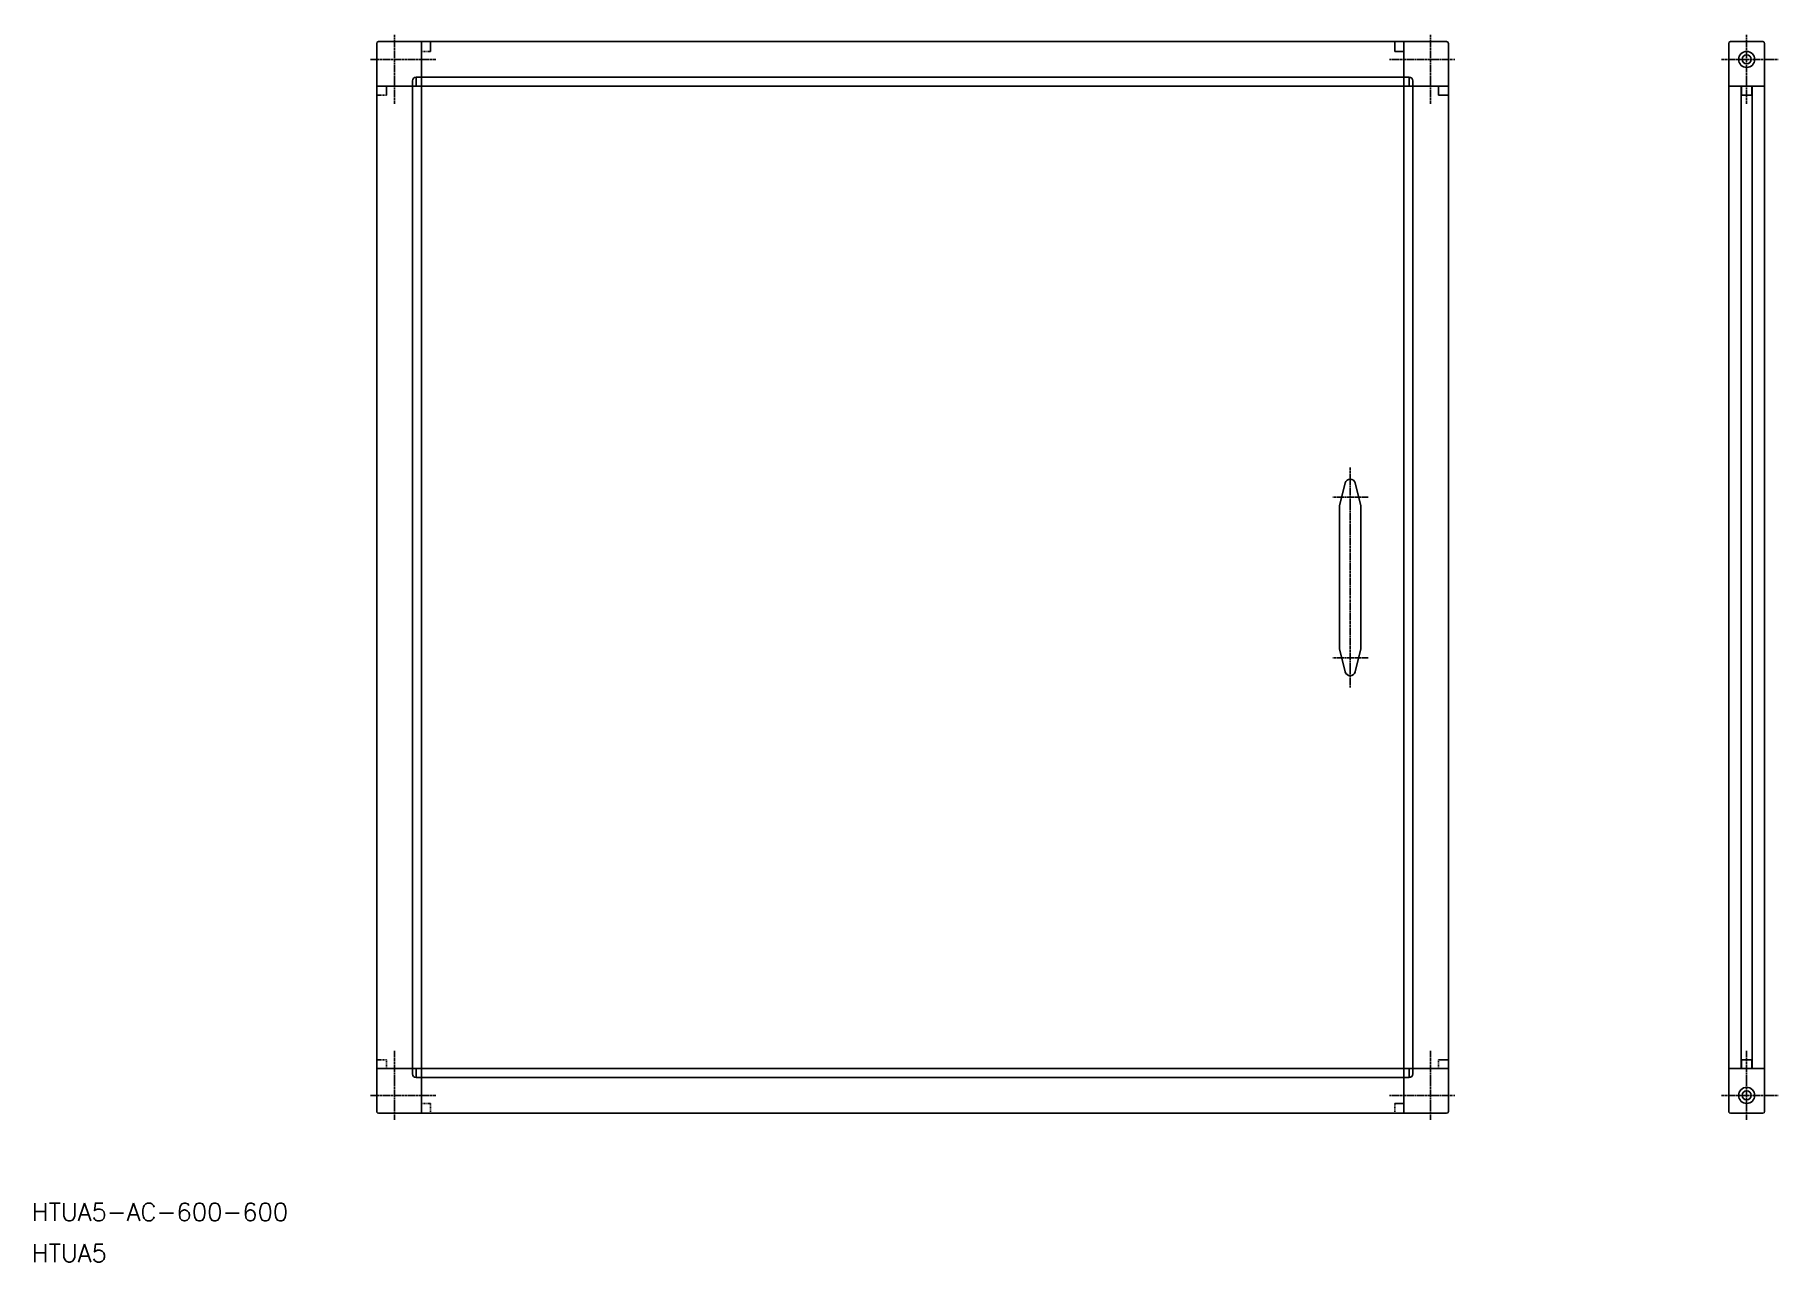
# Model space of a CAD drawing. Extents: x -45 to 931, y -6 to 681.
import ezdxf

# ---------------------------------------------------------------- set-up
doc = ezdxf.new("R2010")
doc.units = 0
doc.linetypes.add('CENTER', pattern=[2, 1.25, -0.25, 0.25, -0.25])
doc.linetypes.add('DASHED', pattern=[0.75, 0.5, -0.25])
doc.layers.get('0').update_dxf_attribs({"linetype": 'CONTINUOUS'})
doc.layers.add('CENTER', color=1, linetype='CENTER')
doc.styles.get("Standard").update_dxf_attribs({"font": 'txt.shx', "bigfont": 'extfont2.shx'})

msp = doc.modelspace()

# ---------------------------------------------------------------- linework, layer by layer
at = {"color": 7, "linetype": 'CONTINUOUS'}
for p, q in [((146.22, 78.44), (146.22, 676.44)), ((147.22, 677.44), (745.22, 677.44)), ((746.22, 78.44), (746.22, 676.44)), ((171.22, 657.44), (721.22, 657.44)), ((166.22, 102.44), (166.22, 652.44)), ((171.22, 652.44), (721.22, 652.44)), ((171.22, 102.44), (171.22, 652.44)), ((721.22, 102.44), (721.22, 652.44)), ((726.22, 102.44), (726.22, 652.44)), ((903.19, 102.44), (903.19, 652.44)), ((910.19, 102.44), (910.19, 652.44)), ((916.19, 102.44), (916.19, 652.44)), ((923.19, 102.44), (923.19, 652.44)), ((685.22, 417.44), (688.34, 430.3)), ((697.22, 417.44), (694.09, 430.3)), ((685.22, 417.44), (685.22, 337.44)), ((697.22, 417.44), (697.22, 337.44)), ((685.22, 337.44), (688.34, 324.57)), ((697.22, 337.44), (694.09, 324.57)), ((746.22, 78.44), (746.22, 162.33)), ((171.22, 102.44), (721.22, 102.44)), ((171.22, 97.44), (721.22, 97.44)), ((147.22, 77.44), (745.22, 77.44))]:
    msp.add_line(p, q, dxfattribs=at)
at = {"color": 7}
for p, q in [((146.22, 652.44), (146.22, 676.44)), ((147.22, 677.44), (171.22, 677.44)), ((171.22, 677.44), (171.22, 652.44)), ((745.22, 677.44), (721.22, 677.44)), ((721.22, 677.44), (721.22, 652.44)), ((746.22, 652.44), (746.22, 676.44)), ((903.19, 652.44), (903.19, 676.44)), ((904.19, 677.44), (922.19, 677.44)), ((923.19, 652.44), (923.19, 676.44)), ((166.22, 652.44), (166.22, 655.44)), ((171.22, 657.44), (168.22, 657.44)), ((168.22, 657.44), (168.22, 652.44)), ((721.22, 657.44), (724.22, 657.44)), ((724.22, 657.44), (724.22, 652.44)), ((726.22, 652.44), (726.22, 655.44)), ((171.22, 652.44), (146.22, 652.44)), ((721.22, 652.44), (746.22, 652.44)), ((903.19, 652.44), (923.19, 652.44)), ((910.29, 647.44), (910.29, 652.44)), ((916.09, 647.44), (910.29, 647.44)), ((916.09, 647.44), (916.09, 652.44)), ((916.09, 107.44), (910.29, 107.44)), ((910.29, 107.44), (910.29, 102.44)), ((916.09, 107.44), (916.09, 102.44)), ((146.22, 102.44), (146.22, 78.44)), ((171.22, 102.44), (146.22, 102.44)), ((166.22, 102.44), (166.22, 99.44)), ((168.22, 97.44), (168.22, 102.44)), ((171.22, 77.44), (171.22, 102.44)), ((721.22, 102.44), (746.22, 102.44)), ((721.22, 77.44), (721.22, 102.44)), ((724.22, 97.44), (724.22, 102.44)), ((726.22, 102.44), (726.22, 99.44)), ((746.22, 102.44), (746.22, 78.44)), ((903.19, 102.44), (923.19, 102.44)), ((903.19, 102.44), (903.19, 78.44)), ((923.19, 102.44), (923.19, 78.44)), ((171.22, 97.44), (168.22, 97.44)), ((721.22, 97.44), (724.22, 97.44)), ((147.22, 77.44), (171.22, 77.44)), ((745.22, 77.44), (721.22, 77.44)), ((904.19, 77.44), (922.19, 77.44))]:
    msp.add_line(p, q, dxfattribs=at)
at = {"color": 3, "linetype": 'DASHED'}
for p, q in [((176.22, 677.44), (176.22, 671.94)), ((716.22, 677.44), (716.22, 671.94)), ((176.22, 671.94), (171.22, 671.94)), ((716.22, 671.94), (721.22, 671.94)), ((151.72, 647.44), (146.22, 647.44)), ((151.72, 647.44), (151.72, 652.44)), ((740.72, 647.44), (740.72, 652.44)), ((740.72, 647.44), (746.22, 647.44)), ((151.72, 107.44), (146.22, 107.44)), ((151.72, 107.44), (151.72, 102.44)), ((740.72, 107.44), (740.72, 102.44)), ((740.72, 107.44), (746.22, 107.44)), ((176.22, 82.94), (171.22, 82.94)), ((176.22, 77.44), (176.22, 82.94)), ((716.22, 77.44), (716.22, 82.94)), ((716.22, 82.94), (721.22, 82.94))]:
    msp.add_line(p, q, dxfattribs=at)
at = {"color": 7, "linetype": 'CONTINUOUS'}
for centre, radius in [((913.19, 667.44), 4.5), ((913.19, 667.44), 2.55), ((913.19, 87.44), 4.5), ((913.19, 87.44), 2.55)]:
    msp.add_circle(centre, radius, dxfattribs=at)
at = {"color": 7}
for centre, radius, start, end in [((147.22, 676.44), 1, 90, 180), ((745.22, 676.44), 1, 0, 90), ((904.19, 676.44), 1, 90, 180), ((922.19, 676.44), 1, 0, 90), ((168.22, 655.44), 2, 90, 180), ((724.22, 655.44), 2, 0, 90), ((168.22, 99.44), 2, 180, 270), ((724.22, 99.44), 2, 270, 0), ((147.22, 78.44), 1, 180, 270), ((745.22, 78.44), 1, 270, 0), ((904.19, 78.44), 1, 180, 270), ((922.19, 78.44), 1, 270, 0)]:
    msp.add_arc(centre, radius, start, end, dxfattribs=at)
at = {"color": 7, "linetype": 'CONTINUOUS'}
for centre, start, end in [((691.22, 429.44), 16.74621, 163.2538), ((691.22, 325.44), 196.74621, 343.25379)]:
    msp.add_arc(centre, 3, start, end, dxfattribs=at)
at = {"layer": 'CENTER', "color": 1, "linetype": 'CENTER'}
for p, q in [((156.22, 642.55), (156.22, 681.19)), ((736.22, 642.55), (736.22, 681.19)), ((913.19, 642.55), (913.19, 681.19)), ((179.29, 667.44), (142.72, 667.44)), ((713.15, 667.44), (749.72, 667.44)), ((899.07, 667.44), (930.81, 667.44)), ((691.22, 438.98), (691.22, 315.89)), ((701.22, 422.44), (681.22, 422.44)), ((701.22, 332.44), (681.22, 332.44)), ((156.22, 112.32), (156.22, 73.69)), ((736.22, 112.32), (736.22, 73.69)), ((913.19, 112.32), (913.19, 73.69)), ((179.29, 87.44), (142.72, 87.44)), ((713.15, 87.44), (749.72, 87.44)), ((899.07, 87.44), (930.81, 87.44))]:
    msp.add_line(p, q, dxfattribs=at)

# ---------------------------------------------------------------- texts
at = {"color": 7, "linetype": 'CONTINUOUS'}
for s, p in [('HTUA5-AC-600-600', (-46.91, 17.17)), ('HTUA5', (-46.91, -5.9))]:
    msp.add_text(s, height=10, dxfattribs=at).set_placement(p)

doc.saveas('drawing.dxf')
